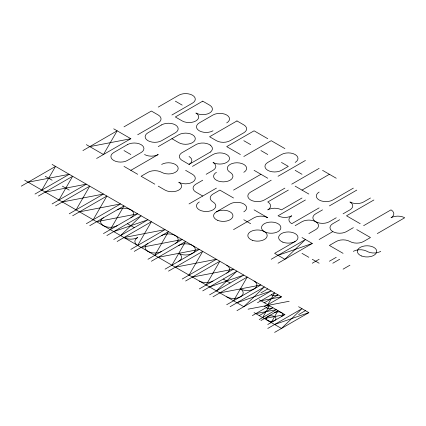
<?xml version="1.0" encoding="UTF-8"?>
<svg xmlns="http://www.w3.org/2000/svg" width="426" height="426" viewBox="0 0 426 426"><rect width="100%" height="100%" fill="white"/><g stroke="black" fill="none" stroke-linecap="round" stroke-linejoin="round"><path stroke-width="0.64" d="M41.839 190.102L55.534 166.385L21.3 186.151M58.953 199.986L72.649 176.268L38.415 196.029M76.073 209.864L89.764 186.151L55.534 205.912M93.188 219.747L106.878 196.029L72.649 215.796M110.302 229.63L123.998 205.912L89.764 225.679M154.803 255.323L168.499 231.606L134.265 251.372M171.923 265.206L185.614 241.489L151.384 261.25M189.037 275.084L202.728 251.372L168.499 271.133M206.152 284.967L219.848 261.25L185.614 281.016M233.539 300.777L247.234 277.06L213 296.826M267.773 304.734L274.616 292.875L257.501 302.753M262.634 317.578L269.482 305.719L252.368 315.602M271.197 322.519L278.04 310.66L260.925 320.544M120.574 235.557L141.112 215.796L106.878 235.557M216.424 290.899L236.962 271.133L202.728 290.899M210.242 152.125L189.037 164.409L181.524 160.032A9.665 5.581 0 0 1 181.529 152.977L196.62 144.26A9.665 5.581 0 0 1 208.852 144.27L210.242 145.069M82.916 150.575L117.15 130.809L103.459 154.526L86.34 144.643M123.998 126.857L151.384 111.048L158.227 114.999A9.681 5.591 0 0 1 158.227 122.906L137.689 134.765M158.227 107.096L178.766 95.238A9.681 5.591 0 0 1 192.461 95.238A9.681 5.591 0 0 1 192.461 103.14L171.923 114.999M34.991 194.054L69.225 174.293L28.148 182.195M96.611 158.477L130.841 138.716L113.726 128.833M52.11 203.937L86.34 184.17L45.262 192.078M158.227 146.624L178.766 134.765A9.681 5.591 0 0 1 192.461 134.765A9.681 5.591 0 0 1 192.461 142.667A9.681 5.591 0 0 1 178.766 142.667L171.923 138.716M130.841 170.336L158.227 154.526A9.681 5.591 0 0 1 144.536 154.526M69.225 213.82L103.459 194.054L62.377 201.961M86.34 223.698L120.574 203.937L79.497 211.839M192.461 166.385L213 154.526A9.681 5.591 0 0 1 226.691 154.526A9.681 5.591 0 0 1 226.691 162.434A9.681 5.591 0 0 1 213 162.434A9.681 5.591 0 0 1 213 170.336L206.152 174.293M103.459 233.581L137.689 213.82L96.611 221.722M202.728 180.219L195.885 184.17A9.681 5.591 0 0 0 195.885 192.078L202.728 196.029M243.81 156.502L271.197 140.692L284.887 148.599M113.726 239.513L147.96 219.747L113.726 231.606M117.15 241.489L151.384 221.722L137.689 245.44A9.681 5.591 0 0 1 137.689 237.532A9.681 5.591 0 0 1 123.998 237.532L165.075 229.63L130.841 249.391M189.037 203.937L216.424 188.127M233.539 190.102L260.925 174.293M216.424 211.839L230.115 203.937A9.681 5.591 0 0 1 243.81 203.937A9.681 5.591 0 0 1 243.81 211.839M271.197 180.219L250.653 192.078A9.681 5.591 0 0 0 250.653 199.986A9.681 5.591 0 0 0 264.349 199.986L284.887 188.127M278.04 176.268L305.426 160.458M147.96 259.274L182.19 239.513L141.112 247.415M291.735 184.17L319.122 168.361M288.311 190.102L267.773 201.961A9.681 5.591 0 0 1 267.773 209.864A9.681 5.591 0 0 1 281.464 209.864L302.002 198.005M165.075 269.157L199.309 249.391L158.227 257.299M233.539 229.63L254.077 217.771A9.681 5.591 0 0 1 267.773 217.771L254.077 209.864M302.002 190.102L329.389 174.293M305.426 199.986L278.04 215.796A9.681 5.591 0 0 0 291.735 215.796A9.681 5.591 0 0 0 291.735 223.698L319.122 207.888M182.19 279.041L216.424 259.274L175.347 267.182M353.351 188.127L332.812 199.986A9.681 5.591 0 0 1 319.122 199.986A9.681 5.591 0 0 1 319.122 192.078M295.159 225.679L302.002 221.722A9.681 5.591 0 0 1 315.698 221.722A9.681 5.591 0 0 0 329.389 221.722L336.236 217.771M322.541 209.864L315.698 213.82A9.681 5.591 0 0 0 315.698 221.722A9.681 5.591 0 0 1 315.698 229.63L308.85 233.581M329.389 205.912L356.775 190.102M199.309 288.919L233.539 269.157L192.461 277.06M295.159 241.489L274.616 253.348L284.887 259.274L305.426 239.513L271.197 259.274M343.084 213.82L349.927 209.864A9.681 5.591 0 0 0 349.927 201.961A9.681 5.591 0 0 0 363.623 201.961L370.466 198.005M209.576 294.851L243.81 275.084L209.576 286.943M339.66 219.747L332.812 223.698A9.681 5.591 0 0 0 332.812 231.606L319.122 239.513M373.89 199.986L346.503 215.796L360.199 223.698M278.04 263.225L312.274 243.464L302.002 237.532M353.351 227.654L346.503 231.606A9.681 5.591 0 0 1 332.812 231.606M226.691 304.734L260.925 284.967L219.848 292.875M363.623 225.679L391.009 209.864A9.681 5.591 0 0 1 391.009 217.771A9.681 5.591 0 0 1 404.7 217.771L377.314 233.581M230.115 306.709L264.349 286.943L243.81 306.709L24.724 180.219M260.925 292.875L267.773 288.919M312.274 263.225L319.122 259.274M236.962 310.66L271.197 290.899L236.962 302.753M329.389 261.25L336.236 257.299M264.349 302.753L278.04 294.851A4.84 2.796 0 0 1 271.197 294.851M332.812 263.225L339.66 259.274M264.349 306.709L281.464 296.826L52.11 164.409M259.216 315.602L272.906 307.694A4.84 2.796 0 0 1 266.058 307.694M343.084 269.157L349.927 265.206M259.216 319.553L276.33 309.67L255.792 313.627M267.773 324.495L284.887 314.612L259.216 299.792M267.773 328.446L302.002 308.685L281.464 328.446L254.077 312.636M298.578 314.612L305.426 310.66M274.616 332.402L308.85 312.636L298.578 306.709M353.351 251.372L354.086 250.983A9.665 5.581 0 0 1 366.307 250.989L367.782 251.755A9.665 5.581 0 0 0 379.997 251.75L380.737 251.372M278.04 255.323L312.274 243.464M274.616 324.495L308.85 312.636M89.764 146.624L130.841 138.716M260.925 300.777L281.464 296.826M248.086 309.18L289.169 301.273M264.349 318.568L284.887 314.612M267.773 138.716L254.077 130.809L226.691 146.624L240.386 154.526M322.541 170.336L336.236 178.244M175.347 101.164L182.19 105.115M243.81 140.692L250.653 144.643M260.925 150.575L267.773 154.526M281.464 162.434L288.311 166.385L281.464 170.336A9.681 5.591 0 0 1 267.773 170.336A9.681 5.591 0 0 1 267.773 162.434L281.464 154.526A9.681 5.591 0 0 1 295.159 154.526A9.681 5.591 0 0 1 295.159 162.434M295.159 170.336L302.002 174.293M295.159 186.151L308.85 194.054M254.077 170.336L267.773 178.244M356.775 229.63L370.466 237.532L363.623 241.489A9.681 5.591 0 0 1 349.927 241.489A9.681 5.591 0 0 0 336.236 241.489L329.389 245.44L343.084 253.348M185.614 170.336L192.461 174.293A9.681 5.591 0 0 1 192.461 182.195A9.681 5.591 0 0 1 178.766 182.195A9.681 5.591 0 0 1 178.766 190.102A9.681 5.591 0 0 1 165.075 190.102L158.227 186.151M233.539 198.005L219.848 190.102L213 194.054A9.681 5.591 0 0 0 213 201.961A9.681 5.591 0 0 1 213 209.864A9.681 5.591 0 0 1 199.309 209.864A9.681 5.591 0 0 1 199.309 201.961M123.998 150.575L130.841 154.526M243.81 219.747L250.653 223.698M302.002 253.348L308.85 257.299M312.274 259.274L319.122 263.225M123.998 166.385L137.689 174.293M154.803 184.17L141.112 176.268L147.96 172.312A9.681 5.591 0 0 1 161.651 172.312A9.681 5.591 0 0 0 175.347 172.312A9.681 5.591 0 0 0 175.347 164.409A9.681 5.591 0 0 0 161.651 164.409M45.262 176.268L52.11 180.219M62.377 186.151L69.225 190.102M127.422 223.698L134.265 227.654M223.272 279.041L230.115 282.992M189.037 156.502A9.681 5.591 0 0 1 189.037 164.409M210.236 145.074A9.665 5.581 0 0 1 210.236 152.125M274.616 312.636A4.84 2.796 0 0 1 281.464 312.636A4.84 2.796 0 0 1 281.464 316.587M117.15 209.864A9.681 5.591 0 0 1 130.841 209.864A9.681 5.591 0 0 1 130.841 217.771M117.15 225.679A9.681 5.591 0 0 1 103.459 225.679A9.681 5.591 0 0 1 103.459 217.771M161.651 235.557A9.681 5.591 0 0 1 175.347 235.557A9.681 5.591 0 0 1 175.347 243.464M161.651 251.372A9.681 5.591 0 0 1 147.96 251.372A9.681 5.591 0 0 1 147.96 243.464M178.766 245.44A9.681 5.591 0 0 1 192.461 245.44A9.681 5.591 0 0 1 192.461 253.348A9.681 5.591 0 0 1 178.766 253.348A9.681 5.591 0 0 1 178.766 261.25M226.691 265.206A9.681 5.591 0 0 1 226.691 273.109M213 281.016A9.681 5.591 0 0 1 199.309 281.016M213 130.809A9.681 5.591 0 0 1 199.309 130.809A9.681 5.591 0 0 1 199.309 122.906L213 114.999A9.681 5.591 0 0 1 226.691 114.999A9.681 5.591 0 0 1 226.691 122.906M216.424 172.312A9.681 5.591 0 0 0 216.424 180.219A9.681 5.591 0 0 0 230.115 180.219A9.681 5.591 0 0 0 230.115 172.312A9.681 5.591 0 0 1 230.115 164.409A9.681 5.591 0 0 1 243.81 164.409A9.681 5.591 0 0 1 243.81 172.312M254.077 281.016A9.681 5.591 0 0 1 254.077 288.919A9.681 5.591 0 0 1 240.386 288.919A9.681 5.591 0 0 1 240.386 296.826A9.681 5.591 0 0 1 226.691 296.826M127.422 144.643L113.726 152.551A9.681 5.591 0 0 0 113.726 160.458A9.681 5.591 0 0 0 127.422 160.458L141.112 152.551A9.681 5.591 0 0 0 141.112 144.643A9.681 5.591 0 0 0 127.422 144.643M161.651 124.882L147.96 132.784A9.681 5.591 0 0 0 147.96 140.692A9.681 5.591 0 0 0 161.651 140.692L175.347 132.784A9.681 5.591 0 0 0 175.347 124.882A9.681 5.591 0 0 0 161.651 124.882M202.728 101.164L175.347 116.974L182.19 120.931A9.681 5.591 0 0 0 195.885 120.931A9.681 5.591 0 0 0 195.885 113.023A9.681 5.591 0 0 0 209.576 113.023A9.681 5.591 0 0 0 209.576 105.115L202.728 101.164M236.962 120.931L209.576 136.741L216.424 140.692A9.681 5.591 0 0 0 230.115 140.692L243.81 132.784A9.681 5.591 0 0 0 243.81 124.882L236.962 120.931M268.481 320.879A4.84 2.796 0 0 0 276.021 318.765A4.84 2.796 0 0 0 269.078 316.049A4.84 2.796 0 0 0 268.481 320.879M282.885 242.165A9.681 5.591 0 0 0 297.966 237.932A9.681 5.591 0 0 0 284.078 232.505A9.681 5.591 0 0 0 282.885 242.165M265.765 232.282A9.681 5.591 0 0 0 280.851 228.054A9.681 5.591 0 0 0 266.964 222.622A9.681 5.591 0 0 0 265.765 232.282M252.661 240.397A9.681 5.591 0 0 0 267.182 235.557A9.681 5.591 0 0 0 252.661 230.716A9.681 5.591 0 0 0 252.661 240.397M217.84 220.423A9.681 5.591 0 0 0 232.926 216.195A9.681 5.591 0 0 0 219.039 210.769A9.681 5.591 0 0 0 217.84 220.423M361.615 255.999A9.681 5.591 0 0 0 376.701 251.766A9.681 5.591 0 0 0 362.814 246.34A9.681 5.591 0 0 0 361.615 255.999"/></g></svg>
